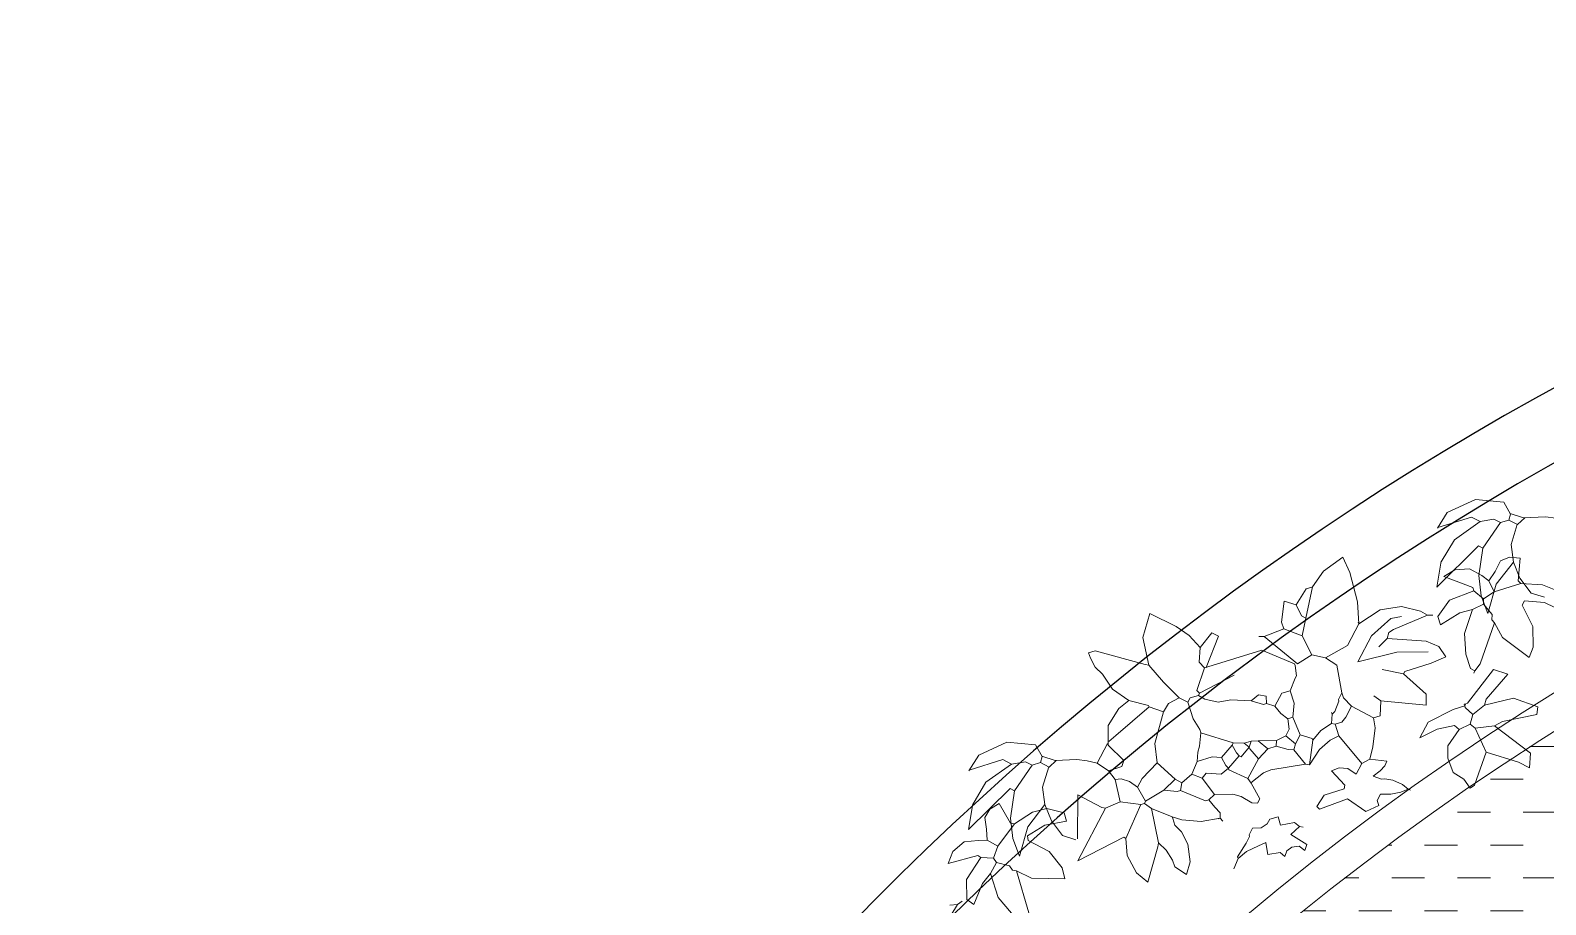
# Model space of a CAD drawing. Header units: millimetres. Extents: x 217.8 to 250.3, y 155.3 to 171.1.
# Drawn here: x 239.392 to 241.696, y 165.075 to 166.404 of the extents above; entities that cross this region are included whole.
import ezdxf

# ---------------------------------------------------------------- set-up
doc = ezdxf.new("R2010")
doc.units = ezdxf.units.MM
for name, color, linetype, lineweight in [('ACQUA', 151, 'Continuous', 20), ('VERDE_giardino', 74, 'Continuous', 9), ('VETRATE', 171, 'Continuous', 9)]:
    doc.layers.add(name, color=color, linetype=linetype, lineweight=lineweight)
doc.layers.add('PROIEZIONI', color=145, linetype='Continuous')

msp = doc.modelspace()

# ---------------------------------------------------------------- hatches: boundary and pattern name
at = {"layer": 'ACQUA'}
h = msp.add_hatch(dxfattribs=at)
h.set_pattern_fill('DASH', color=256, scale=0.4, style=0)
h.set_pattern_definition([(0, (358.711986, -43.13463), (0.05, 0.05), [0.05, -0.05])])
h.paths.add_polyline_path([(244.3418, 165.9229), (244.3418, 165.6204, -0.174446), (246.5631, 164.4613), (246.7837, 164.6645, 0.17708)])
h.paths.add_polyline_path([(243.3257, 165.9208, 2.20923), (247.8419, 161.9543), (247.5419, 161.9543, -2.193796), (243.3257, 165.6181)])

# ---------------------------------------------------------------- linework, layer by layer
at = {"layer": 'PROIEZIONI'}
for radius, end in [(4.45, 218.0722), (4.35, 219.1114), (3.7, 0)]:
    msp.add_arc((243.8419, 161.9543), radius, 42.6531, end, dxfattribs=at)
at = {"layer": 'VERDE_giardino'}
for p, q in [((241.5893, 165.6908), (241.5465, 165.6712)), ((241.6327, 165.6866), (241.5893, 165.6908)), ((241.6327, 165.6866), (241.6429, 165.6688)), ((241.5465, 165.6712), (241.5316, 165.6473)), ((241.5321, 165.6483), (241.5833, 165.6642)), ((241.5833, 165.6642), (241.5966, 165.6572)), ((241.5966, 165.6572), (241.6176, 165.661)), ((241.6176, 165.661), (241.6276, 165.6557)), ((241.6276, 165.6557), (241.6402, 165.6597)), ((241.6429, 165.6688), (241.6402, 165.6597)), ((241.6535, 165.6527), (241.6402, 165.6597)), ((241.6626, 165.663), (241.6422, 165.6695)), ((241.6644, 165.6631), (241.6535, 165.6527)), ((241.6958, 165.6643), (241.6626, 165.663)), ((241.7116, 165.6623), (241.6958, 165.6643)), ((241.5574, 165.6298), (241.5966, 165.6572)), ((241.6276, 165.6557), (241.6007, 165.6169)), ((241.6435, 165.6224), (241.6529, 165.6531)), ((241.5941, 165.6204), (241.5309, 165.5578)), ((241.5374, 165.5959), (241.5574, 165.6298)), ((241.6007, 165.6169), (241.5941, 165.6204)), ((241.6007, 165.6169), (241.5946, 165.5752)), ((241.6472, 165.5958), (241.6435, 165.6224)), ((241.3583, 165.5821), (241.3875, 165.6032)), ((241.3875, 165.6032), (241.3985, 165.5799)), ((241.5374, 165.5972), (241.5309, 165.5578)), ((241.6277, 165.5977), (241.6194, 165.5815)), ((241.6211, 165.5621), (241.6472, 165.5958)), ((241.6413, 165.6033), (241.6277, 165.5977)), ((241.6576, 165.6017), (241.6413, 165.6033)), ((241.6472, 165.5958), (241.6569, 165.5711)), ((241.6576, 165.6017), (241.6544, 165.5673)), ((241.3415, 165.5582), (241.3583, 165.5821)), ((241.3985, 165.5799), (241.4098, 165.5353)), ((241.558, 165.5841), (241.5413, 165.5739)), ((241.5413, 165.5739), (241.5854, 165.557)), ((241.5804, 165.5857), (241.558, 165.5841)), ((241.5992, 165.5752), (241.5804, 165.5857)), ((241.5946, 165.5752), (241.5981, 165.5444)), ((241.6099, 165.5674), (241.5992, 165.5752)), ((241.6194, 165.5815), (241.6099, 165.5674)), ((241.6099, 165.5674), (241.618, 165.5505)), ((241.6544, 165.5673), (241.6585, 165.5631)), ((241.6569, 165.5711), (241.674, 165.5487)), ((241.317, 165.5309), (241.3318, 165.5549)), ((241.3317, 165.5104), (241.3415, 165.5582)), ((241.3318, 165.5549), (241.3419, 165.558)), ((241.5869, 165.552), (241.5497, 165.5377)), ((241.5854, 165.557), (241.5869, 165.552)), ((241.5869, 165.552), (241.6018, 165.5399)), ((241.5981, 165.5444), (241.6084, 165.5177)), ((241.618, 165.5505), (241.6018, 165.5399)), ((241.6084, 165.5177), (241.6211, 165.5621)), ((241.618, 165.5505), (241.6585, 165.5631)), ((241.6912, 165.5613), (241.6585, 165.5631)), ((241.674, 165.5487), (241.6944, 165.5422)), ((241.7117, 165.553), (241.6912, 165.5613)), ((241.2987, 165.5363), (241.2947, 165.5045)), ((241.317, 165.5309), (241.2987, 165.5363)), ((241.317, 165.5309), (241.3251, 165.5139)), ((241.4098, 165.5353), (241.412, 165.502)), ((241.4444, 165.5232), (241.412, 165.502)), ((241.4444, 165.5232), (241.4771, 165.5281)), ((241.4771, 165.5281), (241.506, 165.521)), ((241.506, 165.521), (241.5163, 165.5149)), ((241.5497, 165.5377), (241.5324, 165.5129)), ((241.5847, 165.5235), (241.5656, 165.5184)), ((241.5847, 165.5235), (241.5727, 165.4872)), ((241.6016, 165.5315), (241.5847, 165.5235)), ((241.6018, 165.5399), (241.6016, 165.5315)), ((241.6016, 165.5315), (241.6147, 165.5162)), ((241.6638, 165.5369), (241.6603, 165.5303)), ((241.6765, 165.498), (241.6603, 165.5303)), ((241.6638, 165.5369), (241.6945, 165.5343)), ((241.6945, 165.5343), (241.7247, 165.5197)), ((241.0837, 165.4809), (241.094, 165.5175)), ((241.094, 165.5175), (241.1345, 165.498)), ((241.1345, 165.498), (241.1541, 165.484)), ((241.2947, 165.5045), (241.2978, 165.4944)), ((241.3251, 165.5139), (241.3317, 165.5104)), ((241.3317, 165.5104), (241.3261, 165.4837)), ((241.412, 165.502), (241.3946, 165.4688)), ((241.412, 165.502), (241.4113, 165.5046)), ((241.4314, 165.4835), (241.4605, 165.5097)), ((241.4605, 165.5097), (241.477, 165.5131)), ((241.5163, 165.5149), (241.4647, 165.4934)), ((241.5163, 165.5149), (241.5247, 165.5148)), ((241.5324, 165.5129), (241.5364, 165.5002)), ((241.5656, 165.5184), (241.5364, 165.5002)), ((241.6186, 165.5035), (241.5964, 165.4411)), ((241.6147, 165.5162), (241.6145, 165.5078)), ((241.6145, 165.5078), (241.6186, 165.5035)), ((241.6186, 165.5035), (241.6307, 165.4811)), ((241.6774, 165.4662), (241.6765, 165.498)), ((241.0928, 165.4391), (241.0837, 165.4809)), ((241.1541, 165.484), (241.1706, 165.466)), ((241.1706, 165.466), (241.1886, 165.4883)), ((241.1986, 165.483), (241.18, 165.4356)), ((241.1886, 165.4883), (241.1986, 165.483)), ((241.2682, 165.4824), (241.2598, 165.4826)), ((241.2978, 165.4944), (241.2682, 165.4824)), ((241.2682, 165.4824), (241.319, 165.4411)), ((241.2978, 165.4944), (241.3261, 165.4837)), ((241.3261, 165.4837), (241.3406, 165.4549)), ((241.4103, 165.4439), (241.4314, 165.4835)), ((241.4552, 165.4793), (241.4424, 165.467)), ((241.4579, 165.4885), (241.4552, 165.4793)), ((241.4552, 165.4793), (241.4778, 165.478)), ((241.4647, 165.4934), (241.4579, 165.4885)), ((241.4778, 165.478), (241.5147, 165.4755)), ((241.5147, 165.4755), (241.5338, 165.4676)), ((241.5727, 165.4872), (241.5748, 165.4558)), ((241.6307, 165.4811), (241.6712, 165.4504)), ((241.0009, 165.4578), (241.0111, 165.461)), ((241.0042, 165.4496), (241.0009, 165.4578)), ((241.0111, 165.461), (241.087, 165.4401)), ((241.1706, 165.466), (241.1692, 165.4434)), ((241.2646, 165.4619), (241.1825, 165.4364)), ((241.3143, 165.4412), (241.2646, 165.4619)), ((241.3406, 165.4549), (241.319, 165.4411)), ((241.3615, 165.4503), (241.3406, 165.4549)), ((241.3946, 165.4688), (241.3615, 165.4503)), ((241.4701, 165.4589), (241.4103, 165.4439)), ((241.5174, 165.4593), (241.4701, 165.4589)), ((241.5223, 165.4418), (241.5444, 165.4514)), ((241.5444, 165.4514), (241.5338, 165.4676)), ((241.5748, 165.4558), (241.5819, 165.4338)), ((241.6712, 165.4504), (241.6774, 165.4662)), ((241.011, 165.4357), (241.0042, 165.4496)), ((241.0221, 165.4255), (241.011, 165.4357)), ((241.087, 165.4401), (241.0928, 165.4391)), ((241.1149, 165.4131), (241.0928, 165.4391)), ((241.1774, 165.4348), (241.1658, 165.4007)), ((241.1692, 165.4434), (241.1774, 165.4348)), ((241.1774, 165.4348), (241.18, 165.4356)), ((241.18, 165.4356), (241.1825, 165.4364)), ((241.3151, 165.4386), (241.3143, 165.4412)), ((241.3151, 165.4386), (241.3173, 165.4227)), ((241.3615, 165.4503), (241.3788, 165.439)), ((241.3863, 165.3969), (241.3788, 165.439)), ((241.4801, 165.426), (241.4475, 165.4325)), ((241.4801, 165.426), (241.4818, 165.4293)), ((241.4818, 165.4293), (241.5223, 165.4418)), ((241.6169, 165.4323), (241.5773, 165.3811)), ((241.5819, 165.4338), (241.5886, 165.4303)), ((241.5886, 165.4303), (241.5868, 165.427)), ((241.5964, 165.4411), (241.5886, 165.4303)), ((241.6169, 165.4323), (241.6386, 165.4251)), ((241.0221, 165.4255), (241.0375, 165.4025)), ((241.1387, 165.3895), (241.1149, 165.4131)), ((241.1699, 165.3964), (241.2225, 165.4238)), ((241.3155, 165.4193), (241.3076, 165.4002)), ((241.3173, 165.4227), (241.3155, 165.4193)), ((241.4801, 165.426), (241.5147, 165.395)), ((241.6386, 165.4251), (241.6059, 165.3872)), ((241.0375, 165.4025), (241.0623, 165.3852)), ((241.0469, 165.3733), (241.0623, 165.3852)), ((241.0623, 165.3852), (241.0924, 165.3779)), ((241.1224, 165.3807), (241.1387, 165.3895)), ((241.1387, 165.3895), (241.152, 165.3825)), ((241.1555, 165.3892), (241.152, 165.3825)), ((241.152, 165.3825), (241.1599, 165.3572)), ((241.1682, 165.3931), (241.1555, 165.3892)), ((241.1658, 165.4007), (241.1699, 165.3964)), ((241.1699, 165.3964), (241.1682, 165.3931)), ((241.1778, 165.3872), (241.1682, 165.3931)), ((241.1983, 165.3829), (241.1778, 165.3872)), ((241.2175, 165.3862), (241.1983, 165.3829)), ((241.2175, 165.3862), (241.2485, 165.3847)), ((241.2485, 165.3847), (241.2596, 165.3937)), ((241.2485, 165.3847), (241.2669, 165.3793)), ((241.2596, 165.3937), (241.2713, 165.3918)), ((241.2713, 165.3918), (241.2719, 165.3808)), ((241.2949, 165.3963), (241.2844, 165.3764)), ((241.3076, 165.4002), (241.2949, 165.3963)), ((241.3076, 165.4002), (241.3135, 165.3812)), ((241.3819, 165.3844), (241.3757, 165.3686)), ((241.3863, 165.3969), (241.3811, 165.3869)), ((241.3811, 165.3869), (241.3819, 165.3844)), ((241.3863, 165.3969), (241.3887, 165.3893)), ((241.3887, 165.3893), (241.401, 165.3764)), ((241.4457, 165.3847), (241.4349, 165.3925)), ((241.4457, 165.3847), (241.4443, 165.3621)), ((241.4457, 165.3847), (241.5143, 165.3783)), ((241.5143, 165.3783), (241.5147, 165.395)), ((241.6032, 165.3781), (241.6471, 165.3889)), ((241.6059, 165.3872), (241.6032, 165.3781)), ((241.6471, 165.3889), (241.6845, 165.3755)), ((241.0309, 165.347), (241.0469, 165.3733)), ((241.0931, 165.3754), (241.0427, 165.332)), ((241.0924, 165.3779), (241.0931, 165.3754)), ((241.0931, 165.3754), (241.1148, 165.3682)), ((241.1148, 165.3682), (241.102, 165.3198)), ((241.1148, 165.3682), (241.1224, 165.3807)), ((241.2669, 165.3793), (241.2719, 165.3808)), ((241.2719, 165.3808), (241.2844, 165.3764)), ((241.2844, 165.3764), (241.2934, 165.3653)), ((241.2934, 165.3653), (241.3042, 165.3575)), ((241.3042, 165.3575), (241.3118, 165.3599)), ((241.3135, 165.3812), (241.3118, 165.3599)), ((241.3118, 165.3599), (241.3229, 165.3328)), ((241.3714, 165.3645), (241.3703, 165.3503)), ((241.3706, 165.367), (241.3714, 165.3645)), ((241.3757, 165.3686), (241.3714, 165.3645)), ((241.3923, 165.3599), (241.3863, 165.3524)), ((241.401, 165.3764), (241.3923, 165.3599)), ((241.401, 165.3764), (241.4342, 165.359)), ((241.4443, 165.3621), (241.4342, 165.359)), ((241.5176, 165.3523), (241.5553, 165.3715)), ((241.573, 165.377), (241.5553, 165.3715)), ((241.5722, 165.3796), (241.5747, 165.3803)), ((241.5722, 165.3796), (241.573, 165.377)), ((241.5747, 165.3803), (241.573, 165.377)), ((241.573, 165.377), (241.5738, 165.3745)), ((241.5738, 165.3745), (241.5853, 165.3642)), ((241.5747, 165.3803), (241.5773, 165.3811)), ((241.5853, 165.3642), (241.5816, 165.3492)), ((241.6032, 165.3781), (241.5853, 165.3642)), ((241.6826, 165.3638), (241.6304, 165.3532)), ((241.6845, 165.3755), (241.6826, 165.3638)), ((241.0307, 165.3171), (241.0309, 165.347)), ((241.1599, 165.3572), (241.1704, 165.341)), ((241.1704, 165.341), (241.172, 165.336)), ((241.3063, 165.3415), (241.3011, 165.3316)), ((241.3042, 165.3575), (241.3063, 165.3415)), ((241.3541, 165.3397), (241.3421, 165.3248)), ((241.3703, 165.3503), (241.3541, 165.3397)), ((241.3703, 165.3503), (241.3761, 165.3493)), ((241.3863, 165.3524), (241.3761, 165.3493)), ((241.3761, 165.3493), (241.3816, 165.3316)), ((241.4335, 165.315), (241.4368, 165.3438)), ((241.4368, 165.3438), (241.4342, 165.359)), ((241.5046, 165.3283), (241.5176, 165.3523)), ((241.5311, 165.3418), (241.5046, 165.3283)), ((241.5311, 165.3418), (241.5573, 165.3471)), ((241.5647, 165.3411), (241.5474, 165.3163)), ((241.5573, 165.3471), (241.5647, 165.3411)), ((241.5816, 165.3492), (241.5647, 165.3411)), ((241.5816, 165.3492), (241.5891, 165.3431)), ((241.5891, 165.3431), (241.6185, 165.3467)), ((241.5891, 165.3431), (241.6059, 165.3067)), ((241.6304, 165.3532), (241.6185, 165.3467)), ((241.6185, 165.3467), (241.673, 165.3053)), ((240.8769, 165.3219), (240.8341, 165.3023)), ((240.9203, 165.3178), (240.8769, 165.3219)), ((240.9203, 165.3178), (240.9305, 165.2999)), ((241.0299, 165.3197), (241.0142, 165.2898)), ((241.0299, 165.3197), (241.0307, 165.3171)), ((241.0307, 165.3171), (241.0545, 165.294)), ((241.0427, 165.332), (241.0317, 165.323)), ((241.102, 165.3198), (241.1056, 165.2904)), ((241.1699, 165.3159), (241.1672, 165.3067)), ((241.172, 165.336), (241.1699, 165.3159)), ((241.172, 165.336), (241.2212, 165.3207)), ((241.2194, 165.3173), (241.2031, 165.2984)), ((241.2212, 165.3207), (241.2194, 165.3173)), ((241.2194, 165.3173), (241.2259, 165.3055)), ((241.2212, 165.3207), (241.2379, 165.3203)), ((241.2454, 165.3143), (241.2333, 165.2994)), ((241.2379, 165.3203), (241.2481, 165.3235)), ((241.2379, 165.3203), (241.2454, 165.3143)), ((241.2481, 165.3235), (241.2454, 165.3143)), ((241.2454, 165.3143), (241.2462, 165.3118)), ((241.2481, 165.3235), (241.259, 165.3241)), ((241.259, 165.3241), (241.2867, 165.3243)), ((241.259, 165.3241), (241.2738, 165.312)), ((241.2738, 165.312), (241.2865, 165.3159)), ((241.2867, 165.3243), (241.2865, 165.3159)), ((241.2865, 165.3159), (241.3048, 165.3105)), ((241.3011, 165.3316), (241.2867, 165.3243)), ((241.3011, 165.3316), (241.3159, 165.3195)), ((241.3159, 165.3195), (241.3132, 165.3103)), ((241.3229, 165.3328), (241.3159, 165.3195)), ((241.3229, 165.3328), (241.3413, 165.3274)), ((241.3421, 165.3248), (241.3371, 165.2872)), ((241.3413, 165.3274), (241.3421, 165.3248)), ((241.3522, 165.3107), (241.3683, 165.3247)), ((241.3683, 165.3247), (241.3816, 165.3316)), ((241.3816, 165.3316), (241.4168, 165.2897)), ((241.4287, 165.2962), (241.4335, 165.315)), ((241.5474, 165.3163), (241.5473, 165.2974)), ((240.8341, 165.3023), (240.8191, 165.2785)), ((240.8197, 165.2795), (240.8709, 165.2953)), ((240.8709, 165.2953), (240.8841, 165.2883)), ((240.8841, 165.2883), (240.9052, 165.2921)), ((240.9052, 165.2921), (240.9151, 165.2868)), ((240.9151, 165.2868), (240.9278, 165.2908)), ((240.9305, 165.2999), (240.9278, 165.2908)), ((240.9411, 165.2838), (240.9278, 165.2908)), ((240.9501, 165.2942), (240.9298, 165.3007)), ((240.952, 165.2942), (240.9411, 165.2838)), ((240.9834, 165.2954), (240.9501, 165.2942)), ((240.9992, 165.2935), (240.9834, 165.2954)), ((241.0142, 165.2898), (240.9992, 165.2935)), ((241.0545, 165.294), (241.0518, 165.2848)), ((241.1056, 165.2904), (241.0825, 165.2665)), ((241.1056, 165.2904), (241.1328, 165.2655)), ((241.1661, 165.2925), (241.1581, 165.2733)), ((241.1672, 165.3067), (241.1661, 165.2925)), ((241.1661, 165.2925), (241.1889, 165.2995)), ((241.1889, 165.2995), (241.2031, 165.2984)), ((241.2031, 165.2984), (241.2096, 165.2865)), ((241.23, 165.3012), (241.2137, 165.2822)), ((241.2259, 165.3055), (241.23, 165.3012)), ((241.2333, 165.2994), (241.23, 165.3012)), ((241.2593, 165.2964), (241.2435, 165.2665)), ((241.2462, 165.3118), (241.2593, 165.2964)), ((241.2738, 165.312), (241.2593, 165.2964)), ((241.3048, 165.3105), (241.3132, 165.3103)), ((241.3132, 165.3103), (241.3312, 165.2882)), ((241.3371, 165.2872), (241.3522, 165.3107)), ((241.4287, 165.2962), (241.4168, 165.2897)), ((241.4287, 165.2962), (241.4546, 165.2931)), ((241.4517, 165.2859), (241.4546, 165.2931)), ((241.5473, 165.2974), (241.5553, 165.2759)), ((241.6059, 165.3067), (241.5881, 165.2567)), ((241.6059, 165.3067), (241.6551, 165.2914)), ((241.6551, 165.2914), (241.6717, 165.2827)), ((241.673, 165.3053), (241.6717, 165.2827)), ((240.8449, 165.2609), (240.8841, 165.2883)), ((240.9151, 165.2868), (240.8883, 165.248)), ((240.9311, 165.2535), (240.9405, 165.2842)), ((241.0142, 165.2898), (241.0316, 165.2785)), ((241.0518, 165.2848), (241.0316, 165.2785)), ((241.0316, 165.2785), (241.0413, 165.2649)), ((241.1581, 165.2733), (241.1427, 165.2602)), ((241.1581, 165.2733), (241.1739, 165.2671)), ((241.1799, 165.2746), (241.1739, 165.2671)), ((241.1739, 165.2671), (241.1927, 165.2424)), ((241.2026, 165.2733), (241.1799, 165.2746)), ((241.2137, 165.2822), (241.2026, 165.2733)), ((241.2096, 165.2865), (241.2137, 165.2822)), ((241.2137, 165.2822), (241.2144, 165.2797)), ((241.2144, 165.2797), (241.2435, 165.2665)), ((241.267, 165.2755), (241.248, 165.2602)), ((241.2782, 165.28), (241.267, 165.2755)), ((241.3312, 165.2882), (241.2782, 165.28)), ((241.3312, 165.2882), (241.3371, 165.2872)), ((241.3822, 165.2831), (241.3704, 165.2781)), ((241.3704, 165.2781), (241.391, 165.2567)), ((241.3953, 165.2818), (241.3822, 165.2831)), ((241.4081, 165.2731), (241.3953, 165.2818)), ((241.4168, 165.2897), (241.4081, 165.2731)), ((241.434, 165.2701), (241.4444, 165.2783)), ((241.4465, 165.2656), (241.434, 165.2701)), ((241.4444, 165.2783), (241.4517, 165.2859)), ((241.5553, 165.2759), (241.5715, 165.2655)), ((240.8817, 165.2515), (240.8185, 165.189)), ((240.8249, 165.227), (240.8449, 165.2609)), ((240.8883, 165.248), (240.8817, 165.2515)), ((240.8883, 165.248), (240.8822, 165.2064)), ((240.9348, 165.227), (240.9311, 165.2535)), ((241.0508, 165.2663), (241.0413, 165.2649)), ((241.0413, 165.2649), (241.049, 165.2312)), ((241.0635, 165.2623), (241.0508, 165.2663)), ((241.0755, 165.2533), (241.0635, 165.2623)), ((241.0825, 165.2665), (241.0755, 165.2533)), ((241.0755, 165.2533), (241.0876, 165.2321)), ((241.1157, 165.2491), (241.0876, 165.2321)), ((241.1328, 165.2655), (241.1157, 165.2491)), ((241.1157, 165.2491), (241.1357, 165.247)), ((241.1328, 165.2655), (241.1427, 165.2602)), ((241.1357, 165.247), (241.1408, 165.2485)), ((241.1427, 165.2602), (241.1408, 165.2485)), ((241.1408, 165.2485), (241.1791, 165.2326)), ((241.2435, 165.2665), (241.2484, 165.2597)), ((241.2484, 165.2597), (241.2613, 165.2359)), ((241.39, 165.2509), (241.3596, 165.2414)), ((241.391, 165.2567), (241.39, 165.2509)), ((241.4517, 165.2662), (241.4465, 165.2656)), ((241.4636, 165.264), (241.4517, 165.2662)), ((241.4605, 165.2427), (241.4758, 165.2459)), ((241.4784, 165.2574), (241.4636, 165.264)), ((241.4758, 165.2459), (241.4873, 165.2505)), ((241.4873, 165.2505), (241.4784, 165.2574)), ((241.4873, 165.2505), (241.4906, 165.2487)), ((241.5715, 165.2655), (241.5813, 165.2519)), ((241.5881, 165.2567), (241.5813, 165.2519)), ((240.825, 165.2283), (240.8185, 165.189)), ((240.8651, 165.2284), (240.8509, 165.2201)), ((240.8651, 165.2284), (240.8826, 165.1988)), ((240.9086, 165.1933), (240.9348, 165.227)), ((240.9348, 165.227), (240.9445, 165.2023)), ((240.9842, 165.1747), (240.9846, 165.2418)), ((240.9846, 165.2418), (241.0212, 165.2225)), ((241.027, 165.2216), (240.9848, 165.1415)), ((241.0212, 165.2225), (241.027, 165.2216)), ((241.049, 165.2312), (241.027, 165.2216)), ((241.049, 165.2312), (241.0808, 165.2272)), ((241.0808, 165.2272), (241.0579, 165.1756)), ((241.0808, 165.2272), (241.0859, 165.2287)), ((241.0876, 165.2321), (241.0859, 165.2287)), ((241.0859, 165.2287), (241.0966, 165.221)), ((241.1791, 165.2326), (241.1841, 165.2342)), ((241.1927, 165.2424), (241.1841, 165.2342)), ((241.1841, 165.2342), (241.1931, 165.2231)), ((241.2207, 165.2428), (241.1927, 165.2424)), ((241.1931, 165.2231), (241.2013, 165.2146)), ((241.2332, 165.2392), (241.2207, 165.2428)), ((241.2495, 165.2295), (241.2332, 165.2392)), ((241.2578, 165.2293), (241.2495, 165.2295)), ((241.2613, 165.2359), (241.2578, 165.2293)), ((241.3596, 165.2414), (241.3483, 165.224)), ((241.3483, 165.224), (241.3524, 165.2198)), ((241.3947, 165.2357), (241.3524, 165.2198)), ((241.4228, 165.2166), (241.3947, 165.2357)), ((241.4423, 165.2254), (241.4228, 165.2166)), ((241.4399, 165.233), (241.4452, 165.243)), ((241.4423, 165.2254), (241.4399, 165.233)), ((241.4452, 165.243), (241.4605, 165.2427)), ((240.8509, 165.2201), (240.8432, 165.2076)), ((240.8432, 165.2076), (240.8461, 165.1896)), ((240.8822, 165.2064), (240.8857, 165.1755)), ((240.8826, 165.1988), (240.8885, 165.1977)), ((240.916, 165.2156), (240.8885, 165.1977)), ((240.9374, 165.2209), (240.916, 165.2156)), ((240.9345, 165.1957), (240.9675, 165.2017)), ((240.9638, 165.2144), (240.9374, 165.2209)), ((240.9445, 165.2023), (240.9616, 165.1799)), ((240.9675, 165.2017), (240.9638, 165.2144)), ((241.0966, 165.221), (241.1073, 165.1687)), ((241.0966, 165.221), (241.1282, 165.2086)), ((241.1282, 165.2086), (241.1427, 165.2037)), ((241.1282, 165.2086), (241.129, 165.206)), ((241.1322, 165.1959), (241.129, 165.206)), ((241.1427, 165.2037), (241.1724, 165.2014)), ((241.1724, 165.2014), (241.2012, 165.2062)), ((241.1986, 165.2054), (241.2012, 165.2062)), ((241.2013, 165.2146), (241.2012, 165.2062)), ((241.2012, 165.2062), (241.2053, 165.2019)), ((241.2726, 165.1978), (241.2766, 165.2046)), ((241.2766, 165.2046), (241.2893, 165.2085)), ((241.2893, 165.2085), (241.2932, 165.1959)), ((241.2932, 165.1959), (241.3143, 165.1996)), ((241.3143, 165.1996), (241.3217, 165.1936)), ((240.8461, 165.1896), (240.8467, 165.1727)), ((240.8631, 165.1637), (240.8885, 165.1977)), ((240.8857, 165.1755), (240.896, 165.1488)), ((240.896, 165.1488), (240.9086, 165.1933)), ((240.9082, 165.1797), (240.9345, 165.1957)), ((240.9082, 165.1797), (240.9092, 165.1723)), ((240.9616, 165.1799), (240.9819, 165.1734)), ((240.9848, 165.1415), (241.0546, 165.1774)), ((241.0546, 165.1774), (241.0579, 165.1756)), ((241.0599, 165.1497), (241.0579, 165.1756)), ((241.1426, 165.1858), (241.1322, 165.1959)), ((241.1518, 165.1667), (241.1426, 165.1858)), ((241.2459, 165.1784), (241.2406, 165.1684)), ((241.2468, 165.1842), (241.2451, 165.1809)), ((241.2451, 165.1809), (241.2459, 165.1784)), ((241.2468, 165.1842), (241.2503, 165.1909)), ((241.2503, 165.1909), (241.2637, 165.1915)), ((241.2637, 165.1915), (241.2726, 165.1978)), ((241.3217, 165.1936), (241.3088, 165.1813)), ((241.3088, 165.1813), (241.3328, 165.1665)), ((241.3275, 165.1926), (241.3217, 165.1936)), ((240.7948, 165.1556), (240.7874, 165.1375)), ((240.812, 165.1701), (240.7948, 165.1556)), ((240.8334, 165.1726), (240.812, 165.1701)), ((240.8467, 165.1727), (240.8334, 165.1726)), ((240.8467, 165.1727), (240.8631, 165.1637)), ((240.8631, 165.1637), (240.8563, 165.1457)), ((240.9413, 165.1557), (240.9092, 165.1723)), ((240.9608, 165.1306), (240.9413, 165.1557)), ((241.1063, 165.1629), (241.0912, 165.1092)), ((241.1073, 165.1687), (241.1063, 165.1629)), ((241.1073, 165.1687), (241.1191, 165.1576)), ((241.1191, 165.1576), (241.1285, 165.1426)), ((241.1554, 165.14), (241.1518, 165.1667)), ((241.2406, 165.1684), (241.2276, 165.1477)), ((241.2284, 165.1452), (241.2415, 165.1558)), ((241.2415, 165.1558), (241.2593, 165.1643)), ((241.2593, 165.1643), (241.2708, 165.1695)), ((241.2708, 165.1695), (241.273, 165.1535)), ((241.273, 165.1535), (241.2738, 165.151)), ((241.2738, 165.151), (241.2923, 165.1539)), ((241.2923, 165.1539), (241.2997, 165.1479)), ((241.2997, 165.1479), (241.3024, 165.1568)), ((241.3024, 165.1568), (241.3102, 165.1622)), ((241.3102, 165.1622), (241.3212, 165.1636)), ((241.3212, 165.1636), (241.3301, 165.1573)), ((241.3328, 165.1665), (241.3301, 165.1573)), ((240.7874, 165.1375), (240.8329, 165.1498)), ((240.8372, 165.1467), (240.8155, 165.1132)), ((240.8329, 165.1498), (240.8372, 165.1467)), ((240.8372, 165.1467), (240.8563, 165.1457)), ((240.8611, 165.1388), (240.8521, 165.1223)), ((240.8563, 165.1457), (240.8611, 165.1388)), ((240.8611, 165.1388), (240.8807, 165.1341)), ((240.8807, 165.1341), (240.8855, 165.1272)), ((240.9651, 165.1142), (240.9608, 165.1306)), ((241.0738, 165.1232), (241.0599, 165.1497)), ((241.1285, 165.1426), (241.1325, 165.1321)), ((241.1499, 165.1209), (241.1325, 165.1321)), ((241.1499, 165.1209), (241.1554, 165.14)), ((241.2284, 165.1452), (241.2222, 165.1294)), ((241.2276, 165.1477), (241.2284, 165.1452)), ((240.8155, 165.1132), (240.8162, 165.0829)), ((240.8397, 165.1069), (240.8268, 165.075)), ((240.8521, 165.1223), (240.8397, 165.1069)), ((240.8521, 165.1223), (240.8638, 165.0859)), ((240.8855, 165.1272), (240.8913, 165.1261)), ((240.8913, 165.1261), (240.9101, 165.0625)), ((240.8913, 165.1261), (240.9143, 165.1151)), ((240.9143, 165.1151), (240.9651, 165.1141)), ((241.0912, 165.1092), (241.0738, 165.1232)), ((240.8162, 165.0829), (240.8268, 165.075)), ((240.8638, 165.0859), (240.884, 165.0617)), ((240.8019, 165.0751), (240.7729, 165.0273)), ((240.79, 165.074), (240.8019, 165.0751)), ((240.8019, 165.0751), (240.8088, 165.0799))]:
    msp.add_line(p, q, dxfattribs=at)
for centre, start, end in [((241.6327, 165.6866), 30.0337, 84.7627), ((241.2646, 165.4619), 67.0734, 106.8764), ((240.9203, 165.3178), 30.0337, 84.7627)]:
    msp.add_arc(centre, 0.000000331, start, end, dxfattribs=at)
at = {"layer": 'VETRATE'}
for radius, end in [(4.05, 223.0004), (4, 222.9863)]:
    msp.add_arc((243.8419, 161.9543), radius, 42.6531, end, dxfattribs=at)

doc.saveas('drawing.dxf')
